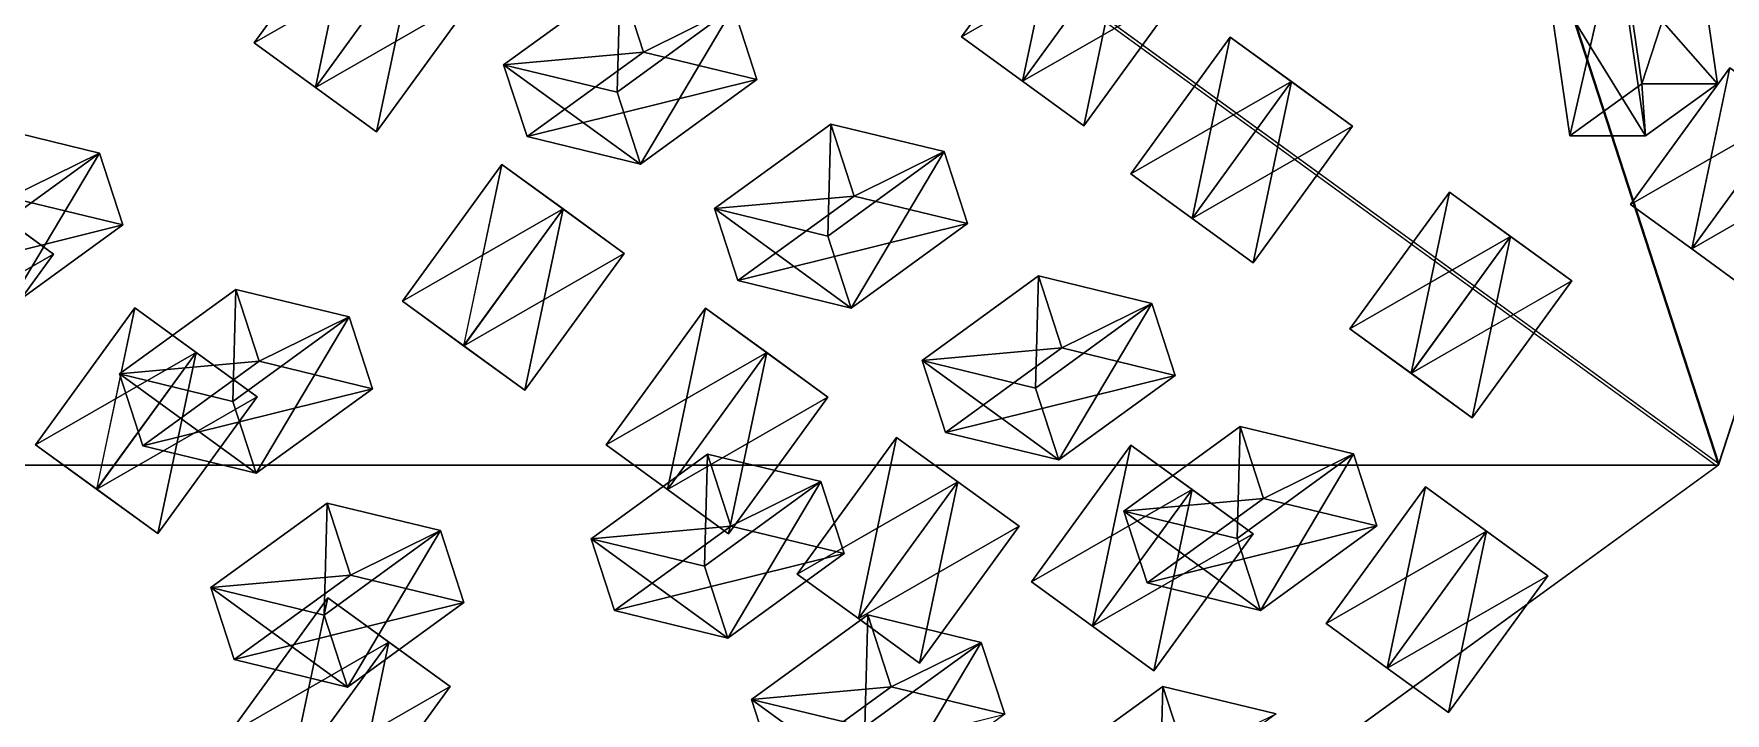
# Model space of a CAD drawing. Header units: metres. Extents: x -324 to 324, y -310 to 311.
# Drawn here: x 162.3 to 262.3, y -205 to -164.8 of the extents above; entities that cross this region are included whole.
import ezdxf

# ---------------------------------------------------------------- set-up
doc = ezdxf.new("R2010")
doc.units = ezdxf.units.M

msp = doc.modelspace()

# ---------------------------------------------------------------- linework, layer by layer
for p, q in [((261.9763, -190.21126, -938.09595), (323.78568, 7.632487e-05, -1061.6997)), ((323.74664, -0.101638794, -1061.904), (261.94806, -190.3165, -938.3003)), ((261.8568, -190.37567, -938.0959), (161.85379, -117.71214, -738.10077)), ((161.96652, -117.55703, -738.10077), (261.9763, -190.21126, -938.09595)), ((100.05529, -307.93845, -1061.6997), (261.8568, -190.37567, -938.0959)), ((261.94806, -190.3165, -938.3003), (100.13975, -307.86996, -1061.9042))]:
    msp.add_line(p, q)
for points in [[(61.803394, -190.21127, -1262), (61.803425, 190.21133, -1262), (200, 2.2904767e-05, -1262), (200.0001, 0.00012290476, -1261.9999)], [(161.96648, 117.557076, -738.10077), (161.96652, -117.55703, -738.10077), (261.9763, -190.21126, -938.09595), (261.97638, -190.21115, -938.0958)], [(161.96648, 117.557076, -738.10077), (261.9763, -190.21126, -938.09595), (323.78568, 7.632487e-05, -1061.6997), (323.78577, 0.00017632486, -1061.6996)], [(261.94806, -190.3165, -938.3003), (61.935287, -190.30716, -1261.8993), (200.13196, -0.09587097, -1261.8992), (200.13206, -0.09577097, -1261.899)], [(261.94806, -190.3165, -938.3003), (200.13196, -0.09587097, -1261.8992), (323.74664, -0.101638794, -1061.904), (323.74673, -0.10153879, -1061.9039)], [(161.85379, -117.71214, -738.10077), (100.05529, -307.93845, -1061.6997), (261.8568, -190.37567, -938.0959), (261.8569, -190.37556, -938.09576)], [(220.78722, -167.61023, -1050.5862), (217.16927, -164.98164, -1048.3499), (223.04712, -156.89146, -1048.3499), (223.04723, -156.89136, -1048.3497)], [(226.66551, -159.52039, -1039.4058), (223.04712, -156.89146, -1048.3499), (217.16927, -164.98164, -1048.3499), (217.16937, -164.98154, -1048.3497)], [(223.04712, -156.89146, -1048.3499), (226.66507, -159.52007, -1050.5862), (220.78722, -167.61023, -1050.5862), (220.78732, -167.61012, -1050.586)], [(178.9597, -167.96733, -1117.8365), (175.34175, -165.33875, -1115.6002), (181.2196, -157.24857, -1115.6002), (181.21971, -157.24846, -1115.6001)], [(184.838, -159.87749, -1106.6561), (181.2196, -157.24857, -1115.6002), (175.34175, -165.33875, -1115.6002), (175.34186, -165.33864, -1115.6001)], [(181.2196, -157.24857, -1115.6002), (184.83755, -159.87717, -1117.8365), (178.9597, -167.96733, -1117.8365), (178.95981, -167.96722, -1117.8364)], [(253.15898, -170.84064, -912.63806), (251.77689, -161.33008, -909.87415), (256.03055, -158.2399, -918.3805), (256.03064, -158.23979, -918.3804)], [(256.03055, -158.2399, -918.3805), (257.41266, -167.75046, -921.14435), (253.15898, -170.84064, -912.63806), (253.15909, -170.84053, -912.63794)], [(257.41266, -167.75046, -921.14435), (256.03055, -158.2399, -918.3805), (260.50256, -158.2399, -916.14417), (260.50266, -158.23979, -916.14404)], [(261.88467, -167.75046, -918.9081), (260.50256, -158.2399, -916.14417), (256.2489, -161.33008, -907.6379), (256.249, -161.32997, -907.63776)], [(260.50256, -158.2399, -916.14417), (261.88467, -167.75046, -918.9081), (257.41266, -167.75046, -921.14435), (257.41275, -167.75035, -921.1442)], [(175.34175, -165.33875, -1115.6002), (178.96014, -167.96765, -1106.6561), (184.838, -159.87749, -1106.6561), (184.8381, -159.87738, -1106.656)], [(182.5781, -170.59625, -1108.8925), (178.9597, -167.96733, -1117.8365), (184.83755, -159.87717, -1117.8365), (184.83766, -159.87706, -1117.8364)], [(188.45595, -162.50607, -1108.8925), (184.838, -159.87749, -1106.6561), (178.96014, -167.96765, -1106.6561), (178.96025, -167.96754, -1106.656)], [(184.83755, -159.87717, -1117.8365), (188.45595, -162.50607, -1108.8925), (182.5781, -170.59625, -1108.8925), (182.5782, -170.59615, -1108.8923)], [(217.16927, -164.98164, -1048.3499), (220.78766, -167.61055, -1039.4058), (226.66551, -159.52039, -1039.4058), (226.66562, -159.52028, -1039.4056)], [(224.40561, -170.23915, -1041.6421), (220.78722, -167.61023, -1050.5862), (226.66507, -159.52007, -1050.5862), (226.66518, -159.51996, -1050.586)], [(230.28346, -162.14897, -1041.6421), (226.66551, -159.52039, -1039.4058), (220.78766, -167.61055, -1039.4058), (220.78777, -167.61044, -1039.4056)], [(226.66507, -159.52007, -1050.5862), (230.28346, -162.14897, -1041.6421), (224.40561, -170.23915, -1041.6421), (224.40572, -170.23904, -1041.642)], [(196.80284, -168.25302, -847.9951), (190.09453, -166.62808, -840.7592), (196.97636, -161.62784, -835.502), (196.97647, -161.62773, -835.5019)], [(198.35829, -165.88098, -833.26575), (196.97636, -161.62784, -835.502), (190.09453, -166.62808, -840.7592), (190.09464, -166.62798, -840.7591)], [(196.97636, -161.62784, -835.502), (203.68468, -163.25278, -842.7379), (196.80284, -168.25302, -847.9951), (196.80295, -168.25291, -847.995)], [(203.68468, -163.25278, -842.7379), (196.97636, -161.62784, -835.502), (198.35829, -165.88098, -833.26575), (198.3584, -165.88087, -833.2656)], [(257.631, -170.84064, -910.40173), (256.2489, -161.33008, -907.6379), (251.77689, -161.33008, -909.87415), (251.777, -161.32997, -909.874)], [(251.77689, -161.33008, -909.87415), (253.15898, -170.84064, -912.63806), (257.631, -170.84064, -910.40173), (257.6311, -170.84053, -910.4016)], [(256.2489, -161.33008, -907.6379), (257.631, -170.84064, -910.40173), (261.88467, -167.75046, -918.9081), (261.88477, -167.75035, -918.90796)], [(178.96014, -167.96765, -1106.6561), (182.5781, -170.59625, -1108.8925), (188.45595, -162.50607, -1108.8925), (188.45605, -162.50597, -1108.8923)], [(220.78766, -167.61055, -1039.4058), (224.40561, -170.23915, -1041.6421), (230.28346, -162.14897, -1041.6421), (230.28357, -162.14886, -1041.642)], [(198.18477, -172.50616, -845.75885), (196.80284, -168.25302, -847.9951), (203.68468, -163.25278, -842.7379), (203.68478, -163.25267, -842.7378)], [(203.68468, -163.25278, -842.7379), (205.0666, -167.50592, -840.50165), (198.18477, -172.50616, -845.75885), (198.18488, -172.50606, -845.7587)], [(198.35829, -165.88098, -833.26575), (205.0666, -167.50592, -840.50165), (203.68468, -163.25278, -842.7379), (203.68478, -163.25267, -842.7378)], [(220.78766, -167.61055, -1039.4058), (217.16927, -164.98164, -1048.3499), (220.78722, -167.61023, -1050.5862), (220.78732, -167.61012, -1050.586)], [(230.81049, -175.72012, -1024.8375), (227.19254, -173.09154, -1022.60126), (233.07039, -165.00136, -1022.60126), (233.0705, -165.00125, -1022.60114)], [(236.68878, -167.63028, -1013.6572), (233.07039, -165.00136, -1022.60126), (227.19254, -173.09154, -1022.60126), (227.19264, -173.09143, -1022.60114)], [(233.07039, -165.00136, -1022.60126), (236.68834, -167.62996, -1024.8375), (230.81049, -175.72012, -1024.8375), (230.8106, -175.72002, -1024.8374)], [(240.30673, -170.25887, -1015.8935), (236.68834, -167.62996, -1024.8375), (233.07039, -165.00136, -1022.60126), (233.0705, -165.00125, -1022.60114)], [(233.07039, -165.00136, -1022.60126), (236.68878, -167.63028, -1013.6572), (240.30673, -170.25887, -1015.8935), (240.30684, -170.25876, -1015.8934)], [(178.96014, -167.96765, -1106.6561), (175.34175, -165.33875, -1115.6002), (178.9597, -167.96733, -1117.8365), (178.95981, -167.96722, -1117.8364)], [(190.09453, -166.62808, -840.7592), (191.47646, -170.88123, -838.52295), (198.35829, -165.88098, -833.26575), (198.3584, -165.88087, -833.2656)], [(205.0666, -167.50592, -840.50165), (198.35829, -165.88098, -833.26575), (191.47646, -170.88123, -838.52295), (191.47656, -170.88112, -838.5228)], [(198.18477, -172.50616, -845.75885), (191.47646, -170.88123, -838.52295), (190.09453, -166.62808, -840.7592), (190.09464, -166.62798, -840.7591)], [(190.09453, -166.62808, -840.7592), (196.80284, -168.25302, -847.9951), (198.18477, -172.50616, -845.75885), (198.18488, -172.50606, -845.7587)], [(260.3642, -177.522, -974.90643), (256.74625, -174.89342, -972.67017), (262.6241, -166.80324, -972.67017), (262.6242, -166.80313, -972.67004)], [(266.2425, -169.43216, -963.72614), (262.6241, -166.80324, -972.67017), (256.74625, -174.89342, -972.67017), (256.74634, -174.89331, -972.67004)], [(262.6241, -166.80324, -972.67017), (266.24207, -169.43184, -974.90643), (260.3642, -177.522, -974.90643), (260.3643, -177.5219, -974.9063)], [(178.9597, -167.96733, -1117.8365), (182.5781, -170.59625, -1108.8925), (178.96014, -167.96765, -1106.6561), (178.96025, -167.96754, -1106.656)], [(191.47646, -170.88123, -838.52295), (198.18477, -172.50616, -845.75885), (205.0666, -167.50592, -840.50165), (205.06671, -167.50581, -840.5015)], [(220.78722, -167.61023, -1050.5862), (224.40561, -170.23915, -1041.6421), (220.78766, -167.61055, -1039.4058), (220.78777, -167.61044, -1039.4056)], [(227.19254, -173.09154, -1022.60126), (230.81093, -175.72044, -1013.6572), (236.68878, -167.63028, -1013.6572), (236.68889, -167.63017, -1013.6571)], [(234.42888, -178.34904, -1015.8935), (230.81049, -175.72012, -1024.8375), (236.68834, -167.62996, -1024.8375), (236.68845, -167.62985, -1024.8374)], [(240.30673, -170.25887, -1015.8935), (236.68878, -167.63028, -1013.6572), (230.81093, -175.72044, -1013.6572), (230.81104, -175.72034, -1013.6571)], [(236.68834, -167.62996, -1024.8375), (240.30673, -170.25887, -1015.8935), (234.42888, -178.34904, -1015.8935), (234.42899, -178.34894, -1015.8934)], [(257.631, -170.84064, -910.40173), (253.15898, -170.84064, -912.63806), (257.41266, -167.75046, -921.14435), (257.41275, -167.75035, -921.1442)], [(257.41266, -167.75046, -921.14435), (261.88467, -167.75046, -918.9081), (257.631, -170.84064, -910.40173), (257.6311, -170.84053, -910.4016)], [(256.74625, -174.89342, -972.67017), (260.36462, -177.52232, -963.72614), (266.2425, -169.43216, -963.72614), (266.24258, -169.43205, -963.726)], [(263.98257, -180.15092, -965.9624), (260.3642, -177.522, -974.90643), (266.24207, -169.43184, -974.90643), (266.24216, -169.43173, -974.9063)], [(269.86044, -172.06075, -965.9624), (266.2425, -169.43216, -963.72614), (260.36462, -177.52232, -963.72614), (260.36472, -177.52222, -963.726)], [(159.48088, -170.22853, -828.68884), (166.1892, -171.85347, -835.92474), (159.30736, -176.85371, -841.18195), (159.30746, -176.8536, -841.1818)], [(166.1892, -171.85347, -835.92474), (159.48088, -170.22853, -828.68884), (160.86281, -174.48167, -826.4526), (160.86292, -174.48157, -826.45245)], [(209.2698, -176.76663, -871.89105), (202.5615, -175.1417, -864.65515), (209.44333, -170.14145, -859.39795), (209.44344, -170.14134, -859.3978)], [(210.82526, -174.39459, -857.1617), (209.44333, -170.14145, -859.39795), (202.5615, -175.1417, -864.65515), (202.5616, -175.14159, -864.655)], [(209.44333, -170.14145, -859.39795), (216.15164, -171.76639, -866.63385), (209.2698, -176.76663, -871.89105), (209.26991, -176.76653, -871.8909)], [(216.15164, -171.76639, -866.63385), (209.44333, -170.14145, -859.39795), (210.82526, -174.39459, -857.1617), (210.82536, -174.39449, -857.16156)], [(230.81093, -175.72044, -1013.6572), (234.42888, -178.34904, -1015.8935), (240.30673, -170.25887, -1015.8935), (240.30684, -170.25876, -1015.8934)], [(160.68929, -181.10686, -838.9457), (159.30736, -176.85371, -841.18195), (166.1892, -171.85347, -835.92474), (166.1893, -171.85336, -835.9246)], [(166.1892, -171.85347, -835.92474), (167.57112, -176.10661, -833.6885), (160.68929, -181.10686, -838.9457), (160.68939, -181.10675, -838.94556)], [(160.86281, -174.48167, -826.4526), (167.57112, -176.10661, -833.6885), (166.1892, -171.85347, -835.92474), (166.1893, -171.85336, -835.9246)], [(210.65173, -181.01978, -869.6548), (209.2698, -176.76663, -871.89105), (216.15164, -171.76639, -866.63385), (216.15175, -171.76628, -866.6337)], [(216.15164, -171.76639, -866.63385), (217.53357, -176.01953, -864.3976), (210.65173, -181.01978, -869.6548), (210.65184, -181.01967, -869.65466)], [(210.82526, -174.39459, -857.1617), (217.53357, -176.01953, -864.3976), (216.15164, -171.76639, -866.63385), (216.15175, -171.76628, -866.6337)], [(260.36462, -177.52232, -963.72614), (263.98257, -180.15092, -965.9624), (269.86044, -172.06075, -965.9624), (269.86053, -172.06064, -965.9623)], [(163.45833, -177.82808, -1131.3246), (159.83994, -175.19917, -1140.2687), (156.22198, -172.57057, -1138.0323), (156.22209, -172.57047, -1138.0322)], [(156.22198, -172.57057, -1138.0323), (159.84038, -175.1995, -1129.0883), (163.45833, -177.82808, -1131.3246), (163.45844, -177.82797, -1131.3245)], [(187.72878, -183.25049, -1085.6854), (184.11082, -180.6219, -1083.4491), (189.98868, -172.53172, -1083.4491), (189.98878, -172.53162, -1083.449)], [(193.60707, -175.16064, -1074.505), (189.98868, -172.53172, -1083.4491), (184.11082, -180.6219, -1083.4491), (184.11093, -180.6218, -1083.449)], [(189.98868, -172.53172, -1083.4491), (193.60663, -175.16032, -1085.6854), (187.72878, -183.25049, -1085.6854), (187.72888, -183.25038, -1085.6853)], [(197.22502, -177.78923, -1076.7413), (193.60663, -175.16032, -1085.6854), (189.98868, -172.53172, -1083.4491), (189.98878, -172.53162, -1083.449)], [(189.98868, -172.53172, -1083.4491), (193.60707, -175.16064, -1074.505), (197.22502, -177.78923, -1076.7413), (197.22513, -177.78912, -1076.7412)], [(230.81093, -175.72044, -1013.6572), (227.19254, -173.09154, -1022.60126), (230.81049, -175.72012, -1024.8375), (230.8106, -175.72002, -1024.8374)], [(167.57112, -176.10661, -833.6885), (160.86281, -174.48167, -826.4526), (153.98097, -179.48192, -831.7098), (153.98108, -179.48181, -831.70966)], [(202.5615, -175.1417, -864.65515), (203.94342, -179.39484, -862.4189), (210.82526, -174.39459, -857.1617), (210.82536, -174.39449, -857.16156)], [(217.53357, -176.01953, -864.3976), (210.82526, -174.39459, -857.1617), (203.94342, -179.39484, -862.4189), (203.94353, -179.39473, -862.41876)], [(243.77087, -184.88177, -993.1009), (240.15292, -182.25319, -990.8646), (246.03078, -174.16301, -990.8646), (246.03088, -174.1629, -990.8645)], [(249.64917, -176.79193, -981.9206), (246.03078, -174.16301, -990.8646), (240.15292, -182.25319, -990.8646), (240.15303, -182.25308, -990.8645)], [(246.03078, -174.16301, -990.8646), (249.64873, -176.79161, -993.1009), (243.77087, -184.88177, -993.1009), (243.77098, -184.88167, -993.10077)], [(253.26712, -179.42052, -984.15686), (249.64873, -176.79161, -993.1009), (246.03078, -174.16301, -990.8646), (246.03088, -174.1629, -990.8645)], [(246.03078, -174.16301, -990.8646), (249.64917, -176.79193, -981.9206), (253.26712, -179.42052, -984.15686), (253.26723, -179.42041, -984.15674)], [(260.36462, -177.52232, -963.72614), (256.74625, -174.89342, -972.67017), (260.3642, -177.522, -974.90643), (260.3643, -177.5219, -974.9063)], [(163.45833, -177.82808, -1131.3246), (159.84038, -175.1995, -1129.0883), (153.96252, -183.28966, -1129.0883), (153.96263, -183.28955, -1129.0881)], [(159.83994, -175.19917, -1140.2687), (163.45833, -177.82808, -1131.3246), (157.58047, -185.91826, -1131.3246), (157.58058, -185.91815, -1131.3245)], [(184.11082, -180.6219, -1083.4491), (187.72922, -183.25081, -1074.505), (193.60707, -175.16064, -1074.505), (193.60718, -175.16054, -1074.5049)], [(191.34717, -185.87941, -1076.7413), (187.72878, -183.25049, -1085.6854), (193.60663, -175.16032, -1085.6854), (193.60674, -175.16022, -1085.6853)], [(197.22502, -177.78923, -1076.7413), (193.60707, -175.16064, -1074.505), (187.72922, -183.25081, -1074.505), (187.72932, -183.2507, -1074.5049)], [(193.60663, -175.16032, -1085.6854), (197.22502, -177.78923, -1076.7413), (191.34717, -185.87941, -1076.7413), (191.34727, -185.8793, -1076.7412)], [(210.65173, -181.01978, -869.6548), (203.94342, -179.39484, -862.4189), (202.5615, -175.1417, -864.65515), (202.5616, -175.14159, -864.655)], [(202.5615, -175.1417, -864.65515), (209.2698, -176.76663, -871.89105), (210.65173, -181.01978, -869.6548), (210.65184, -181.01967, -869.65466)], [(203.94342, -179.39484, -862.4189), (210.65173, -181.01978, -869.6548), (217.53357, -176.01953, -864.3976), (217.53368, -176.01942, -864.39746)], [(230.81049, -175.72012, -1024.8375), (234.42888, -178.34904, -1015.8935), (230.81093, -175.72044, -1013.6572), (230.81104, -175.72034, -1013.6571)], [(153.98097, -179.48192, -831.7098), (160.68929, -181.10686, -838.9457), (167.57112, -176.10661, -833.6885), (167.57123, -176.1065, -833.68835)], [(240.15292, -182.25319, -990.8646), (243.77132, -184.8821, -981.9206), (249.64917, -176.79193, -981.9206), (249.64928, -176.79182, -981.9205)], [(247.38927, -187.5107, -984.15686), (243.77087, -184.88177, -993.1009), (249.64873, -176.79161, -993.1009), (249.64883, -176.7915, -993.10077)], [(253.26712, -179.42052, -984.15686), (249.64917, -176.79193, -981.9206), (243.77132, -184.8821, -981.9206), (243.77142, -184.88199, -981.9205)], [(249.64873, -176.79161, -993.1009), (253.26712, -179.42052, -984.15686), (247.38927, -187.5107, -984.15686), (247.38937, -187.51059, -984.15674)], [(153.96252, -183.28966, -1129.0883), (157.58047, -185.91826, -1131.3246), (163.45833, -177.82808, -1131.3246), (163.45844, -177.82797, -1131.3245)], [(187.72922, -183.25081, -1074.505), (191.34717, -185.87941, -1076.7413), (197.22502, -177.78923, -1076.7413), (197.22513, -177.78912, -1076.7412)], [(260.3642, -177.522, -974.90643), (263.98257, -180.15092, -965.9624), (260.36462, -177.52232, -963.72614), (260.36472, -177.52222, -963.726)], [(174.07295, -186.54218, -868.7328), (167.36464, -184.91724, -861.4969), (174.24648, -179.91699, -856.2397), (174.24658, -179.91689, -856.23956)], [(175.6284, -184.17014, -854.0034), (174.24648, -179.91699, -856.2397), (167.36464, -184.91724, -861.4969), (167.36475, -184.91713, -861.49677)], [(174.24648, -179.91699, -856.2397), (180.95479, -181.54193, -863.4756), (174.07295, -186.54218, -868.7328), (174.07306, -186.54207, -868.73267)], [(180.95479, -181.54193, -863.4756), (174.24648, -179.91699, -856.2397), (175.6284, -184.17014, -854.0034), (175.62851, -184.17003, -854.0033)], [(221.55064, -185.7502, -896.5658), (214.84233, -184.12526, -889.3299), (221.72417, -179.12502, -884.0727), (221.72427, -179.12491, -884.0726)], [(223.1061, -183.37816, -881.8364), (221.72417, -179.12502, -884.0727), (214.84233, -184.12526, -889.3299), (214.84244, -184.12515, -889.3298)], [(221.72417, -179.12502, -884.0727), (228.43248, -180.74995, -891.3086), (221.55064, -185.7502, -896.5658), (221.55075, -185.75009, -896.5657)], [(228.43248, -180.74995, -891.3086), (221.72417, -179.12502, -884.0727), (223.1061, -183.37816, -881.8364), (223.1062, -183.37805, -881.8363)], [(243.77132, -184.8821, -981.9206), (247.38927, -187.5107, -984.15686), (253.26712, -179.42052, -984.15686), (253.26723, -179.42041, -984.15674)], [(166.02101, -191.73238, -1110.8352), (162.40306, -189.10379, -1108.5989), (168.28091, -181.01361, -1108.5989), (168.28102, -181.0135, -1108.5988)], [(171.8993, -183.64253, -1099.6548), (168.28091, -181.01361, -1108.5989), (162.40306, -189.10379, -1108.5989), (162.40317, -189.10368, -1108.5988)], [(168.28091, -181.01361, -1108.5989), (171.89886, -183.64221, -1110.8352), (166.02101, -191.73238, -1110.8352), (166.02112, -191.73227, -1110.8351)], [(175.51726, -186.27112, -1101.8911), (171.89886, -183.64221, -1110.8352), (168.28091, -181.01361, -1108.5989), (168.28102, -181.0135, -1108.5988)], [(168.28091, -181.01361, -1108.5989), (171.8993, -183.64253, -1099.6548), (175.51726, -186.27112, -1101.8911), (175.51736, -186.27101, -1101.891)], [(187.72922, -183.25081, -1074.505), (184.11082, -180.6219, -1083.4491), (187.72878, -183.25049, -1085.6854), (187.72888, -183.25038, -1085.6853)], [(199.77606, -191.74873, -1056.2058), (196.15811, -189.12015, -1053.9695), (202.03596, -181.02997, -1053.9695), (202.03607, -181.02986, -1053.9694)], [(205.65436, -183.65889, -1045.0254), (202.03596, -181.02997, -1053.9695), (196.15811, -189.12015, -1053.9695), (196.15822, -189.12004, -1053.9694)], [(202.03596, -181.02997, -1053.9695), (205.65392, -183.65857, -1056.2058), (199.77606, -191.74873, -1056.2058), (199.77617, -191.74863, -1056.2057)], [(209.27231, -186.28748, -1047.2617), (205.65392, -183.65857, -1056.2058), (202.03596, -181.02997, -1053.9695), (202.03607, -181.02986, -1053.9694)], [(202.03596, -181.02997, -1053.9695), (205.65436, -183.65889, -1045.0254), (209.27231, -186.28748, -1047.2617), (209.27242, -186.28737, -1047.2616)], [(222.93257, -190.00334, -894.3295), (221.55064, -185.7502, -896.5658), (228.43248, -180.74995, -891.3086), (228.43259, -180.74985, -891.3085)], [(228.43248, -180.74995, -891.3086), (229.8144, -185.0031, -889.0723), (222.93257, -190.00334, -894.3295), (222.93268, -190.00323, -894.3294)], [(223.1061, -183.37816, -881.8364), (229.8144, -185.0031, -889.0723), (228.43248, -180.74995, -891.3086), (228.43259, -180.74985, -891.3085)], [(175.45488, -190.79532, -866.4965), (174.07295, -186.54218, -868.7328), (180.95479, -181.54193, -863.4756), (180.9549, -181.54182, -863.47546)], [(180.95479, -181.54193, -863.4756), (182.33672, -185.79507, -861.2393), (175.45488, -190.79532, -866.4965), (175.45499, -190.79521, -866.4964)], [(175.6284, -184.17014, -854.0034), (182.33672, -185.79507, -861.2393), (180.95479, -181.54193, -863.4756), (180.9549, -181.54182, -863.47546)], [(243.77132, -184.8821, -981.9206), (240.15292, -182.25319, -990.8646), (243.77087, -184.88177, -993.1009), (243.77098, -184.88167, -993.10077)], [(162.40306, -189.10379, -1108.5989), (166.02145, -191.7327, -1099.6548), (171.8993, -183.64253, -1099.6548), (171.89941, -183.64243, -1099.6547)], [(169.6394, -194.3613, -1101.8911), (166.02101, -191.73238, -1110.8352), (171.89886, -183.64221, -1110.8352), (171.89897, -183.6421, -1110.8351)], [(175.51726, -186.27112, -1101.8911), (171.8993, -183.64253, -1099.6548), (166.02145, -191.7327, -1099.6548), (166.02156, -191.73259, -1099.6547)], [(171.89886, -183.64221, -1110.8352), (175.51726, -186.27112, -1101.8911), (169.6394, -194.3613, -1101.8911), (169.63951, -194.36119, -1101.891)], [(187.72878, -183.25049, -1085.6854), (191.34717, -185.87941, -1076.7413), (187.72922, -183.25081, -1074.505), (187.72932, -183.2507, -1074.5049)], [(196.15811, -189.12015, -1053.9695), (199.7765, -191.74905, -1045.0254), (205.65436, -183.65889, -1045.0254), (205.65446, -183.65878, -1045.0253)], [(203.39445, -194.37766, -1047.2617), (199.77606, -191.74873, -1056.2058), (205.65392, -183.65857, -1056.2058), (205.65402, -183.65846, -1056.2057)], [(209.27231, -186.28748, -1047.2617), (205.65436, -183.65889, -1045.0254), (199.7765, -191.74905, -1045.0254), (199.77661, -191.74895, -1045.0253)], [(205.65392, -183.65857, -1056.2058), (209.27231, -186.28748, -1047.2617), (203.39445, -194.37766, -1047.2617), (203.39456, -194.37755, -1047.2616)], [(214.84233, -184.12526, -889.3299), (216.22426, -188.3784, -887.0936), (223.1061, -183.37816, -881.8364), (223.1062, -183.37805, -881.8363)], [(229.8144, -185.0031, -889.0723), (223.1061, -183.37816, -881.8364), (216.22426, -188.3784, -887.0936), (216.22437, -188.3783, -887.0935)], [(167.36464, -184.91724, -861.4969), (168.74657, -189.17038, -859.2606), (175.6284, -184.17014, -854.0034), (175.62851, -184.17003, -854.0033)], [(175.45488, -190.79532, -866.4965), (168.74657, -189.17038, -859.2606), (167.36464, -184.91724, -861.4969), (167.36475, -184.91713, -861.49677)], [(167.36464, -184.91724, -861.4969), (174.07295, -186.54218, -868.7328), (175.45488, -190.79532, -866.4965), (175.45499, -190.79521, -866.4964)], [(182.33672, -185.79507, -861.2393), (175.6284, -184.17014, -854.0034), (168.74657, -189.17038, -859.2606), (168.74667, -189.17027, -859.2605)], [(222.93257, -190.00334, -894.3295), (216.22426, -188.3784, -887.0936), (214.84233, -184.12526, -889.3299), (214.84244, -184.12515, -889.3298)], [(214.84233, -184.12526, -889.3299), (221.55064, -185.7502, -896.5658), (222.93257, -190.00334, -894.3295), (222.93268, -190.00323, -894.3294)], [(216.22426, -188.3784, -887.0936), (222.93257, -190.00334, -894.3295), (229.8144, -185.0031, -889.0723), (229.81451, -185.00299, -889.0722)], [(243.77087, -184.88177, -993.1009), (247.38927, -187.5107, -984.15686), (243.77132, -184.8821, -981.9206), (243.77142, -184.88199, -981.9205)], [(168.74657, -189.17038, -859.2606), (175.45488, -190.79532, -866.4965), (182.33672, -185.79507, -861.2393), (182.33682, -185.79497, -861.2392)], [(166.02145, -191.7327, -1099.6548), (169.6394, -194.3613, -1101.8911), (175.51726, -186.27112, -1101.8911), (175.51736, -186.27101, -1101.891)], [(199.7765, -191.74905, -1045.0254), (203.39445, -194.37766, -1047.2617), (209.27231, -186.28748, -1047.2617), (209.27242, -186.28737, -1047.2616)], [(233.486, -194.65009, -920.86786), (226.77768, -193.02515, -913.63196), (233.65952, -188.0249, -908.37476), (233.65962, -188.0248, -908.37463)], [(235.04144, -192.27805, -906.1385), (233.65952, -188.0249, -908.37476), (226.77768, -193.02515, -913.63196), (226.77779, -193.02504, -913.63184)], [(233.65952, -188.0249, -908.37476), (240.36783, -189.64984, -915.61066), (233.486, -194.65009, -920.86786), (233.4861, -194.64998, -920.86774)], [(240.36783, -189.64984, -915.61066), (233.65952, -188.0249, -908.37476), (235.04144, -192.27805, -906.1385), (235.04155, -192.27794, -906.13837)], [(211.08023, -199.38878, -1028.937), (207.46228, -196.7602, -1026.7008), (213.34013, -188.67001, -1026.7008), (213.34024, -188.6699, -1026.7007)], [(216.95853, -191.29893, -1017.7567), (213.34013, -188.67001, -1026.7008), (207.46228, -196.7602, -1026.7008), (207.46239, -196.76009, -1026.7007)], [(213.34013, -188.67001, -1026.7008), (216.95808, -191.29861, -1028.937), (211.08023, -199.38878, -1028.937), (211.08034, -199.38867, -1028.9369)], [(220.57648, -193.92752, -1019.993), (216.95808, -191.29861, -1028.937), (213.34013, -188.67001, -1026.7008), (213.34024, -188.6699, -1026.7007)], [(213.34013, -188.67001, -1026.7008), (216.95853, -191.29893, -1017.7567), (220.57648, -193.92752, -1019.993), (220.57658, -193.92741, -1019.99286)], [(166.02145, -191.7327, -1099.6548), (162.40306, -189.10379, -1108.5989), (166.02101, -191.73238, -1110.8352), (166.02112, -191.73227, -1110.8351)], [(201.97896, -196.28899, -904.51483), (195.27065, -194.66405, -897.27893), (202.15248, -189.6638, -892.0217), (202.15259, -189.6637, -892.0216)], [(203.53441, -193.91695, -889.78546), (202.15248, -189.6638, -892.0217), (195.27065, -194.66405, -897.27893), (195.27075, -194.66394, -897.2788)], [(199.7765, -191.74905, -1045.0254), (196.15811, -189.12015, -1053.9695), (199.77606, -191.74873, -1056.2058), (199.77617, -191.74863, -1056.2057)], [(202.15248, -189.6638, -892.0217), (208.8608, -191.28874, -899.2576), (201.97896, -196.28899, -904.51483), (201.97906, -196.28888, -904.5147)], [(208.8608, -191.28874, -899.2576), (202.15248, -189.6638, -892.0217), (203.53441, -193.91695, -889.78546), (203.53452, -193.91684, -889.78534)], [(224.93123, -199.83983, -1005.9982), (221.31328, -197.21124, -1003.76196), (227.19113, -189.12106, -1003.76196), (227.19124, -189.12096, -1003.76184)], [(230.80952, -191.74998, -994.81793), (227.19113, -189.12106, -1003.76196), (221.31328, -197.21124, -1003.76196), (221.31339, -197.21114, -1003.76184)], [(227.19113, -189.12106, -1003.76196), (230.80908, -191.74966, -1005.9982), (224.93123, -199.83983, -1005.9982), (224.93134, -199.83972, -1005.9981)], [(234.42747, -194.37857, -997.0542), (230.80908, -191.74966, -1005.9982), (227.19113, -189.12106, -1003.76196), (227.19124, -189.12096, -1003.76184)], [(227.19113, -189.12106, -1003.76196), (230.80952, -191.74998, -994.81793), (234.42747, -194.37857, -997.0542), (234.42758, -194.37846, -997.0541)], [(234.86792, -198.90323, -918.6316), (233.486, -194.65009, -920.86786), (240.36783, -189.64984, -915.61066), (240.36794, -189.64973, -915.61053)], [(240.36783, -189.64984, -915.61066), (241.74976, -193.90298, -913.3744), (234.86792, -198.90323, -918.6316), (234.86803, -198.90312, -918.6315)], [(235.04144, -192.27805, -906.1385), (241.74976, -193.90298, -913.3744), (240.36783, -189.64984, -915.61066), (240.36794, -189.64973, -915.61053)], [(261.94806, -190.3165, -938.3003), (100.13975, -307.86996, -1061.9042), (61.935287, -190.30716, -1261.8993), (61.935387, -190.30705, -1261.8992)], [(166.02101, -191.73238, -1110.8352), (169.6394, -194.3613, -1101.8911), (166.02145, -191.7327, -1099.6548), (166.02156, -191.73259, -1099.6547)], [(199.77606, -191.74873, -1056.2058), (203.39445, -194.37766, -1047.2617), (199.7765, -191.74905, -1045.0254), (199.77661, -191.74895, -1045.0253)], [(203.36089, -200.54213, -902.27856), (201.97896, -196.28899, -904.51483), (208.8608, -191.28874, -899.2576), (208.8609, -191.28864, -899.2575)], [(208.8608, -191.28874, -899.2576), (210.24272, -195.54189, -897.02136), (203.36089, -200.54213, -902.27856), (203.361, -200.54202, -902.27844)], [(203.53441, -193.91695, -889.78546), (210.24272, -195.54189, -897.02136), (208.8608, -191.28874, -899.2576), (208.8609, -191.28864, -899.2575)], [(207.46228, -196.7602, -1026.7008), (211.08067, -199.3891, -1017.7567), (216.95853, -191.29893, -1017.7567), (216.95863, -191.29883, -1017.7566)], [(214.69862, -202.0177, -1019.993), (211.08023, -199.38878, -1028.937), (216.95808, -191.29861, -1028.937), (216.95819, -191.29851, -1028.9369)], [(220.57648, -193.92752, -1019.993), (216.95853, -191.29893, -1017.7567), (211.08067, -199.3891, -1017.7567), (211.08078, -199.38899, -1017.7566)], [(216.95808, -191.29861, -1028.937), (220.57648, -193.92752, -1019.993), (214.69862, -202.0177, -1019.993), (214.69873, -202.0176, -1019.99286)], [(221.31328, -197.21124, -1003.76196), (224.93167, -199.84015, -994.81793), (230.80952, -191.74998, -994.81793), (230.80963, -191.74988, -994.8178)], [(228.54962, -202.46875, -997.0542), (224.93123, -199.83983, -1005.9982), (230.80908, -191.74966, -1005.9982), (230.80919, -191.74956, -1005.9981)], [(234.42747, -194.37857, -997.0542), (230.80952, -191.74998, -994.81793), (224.93167, -199.84015, -994.81793), (224.93178, -199.84004, -994.8178)], [(230.80908, -191.74966, -1005.9982), (234.42747, -194.37857, -997.0542), (228.54962, -202.46875, -997.0542), (228.54973, -202.46864, -997.0541)], [(242.353, -202.3123, -974.90643), (238.73505, -199.68372, -972.67017), (244.6129, -191.59354, -972.67017), (244.613, -191.59343, -972.67004)], [(248.2313, -194.22246, -963.72614), (244.6129, -191.59354, -972.67017), (238.73505, -199.68372, -972.67017), (238.73515, -199.68361, -972.67004)], [(244.6129, -191.59354, -972.67017), (248.23085, -194.22214, -974.90643), (242.353, -202.3123, -974.90643), (242.3531, -202.3122, -974.9063)], [(251.84924, -196.85104, -965.9624), (248.23085, -194.22214, -974.90643), (244.6129, -191.59354, -972.67017), (244.613, -191.59343, -972.67004)], [(244.6129, -191.59354, -972.67017), (248.2313, -194.22246, -963.72614), (251.84924, -196.85104, -965.9624), (251.84935, -196.85094, -965.9623)], [(179.47847, -199.18245, -896.11346), (172.77016, -197.55751, -888.87756), (179.652, -192.55727, -883.62036), (179.6521, -192.55716, -883.62024)], [(181.03392, -196.81041, -881.3841), (179.652, -192.55727, -883.62036), (172.77016, -197.55751, -888.87756), (172.77026, -197.5574, -888.87744)], [(179.652, -192.55727, -883.62036), (186.3603, -194.1822, -890.85626), (179.47847, -199.18245, -896.11346), (179.47858, -199.18234, -896.11334)], [(186.3603, -194.1822, -890.85626), (179.652, -192.55727, -883.62036), (181.03392, -196.81041, -881.3841), (181.03403, -196.8103, -881.384)], [(226.77768, -193.02515, -913.63196), (228.1596, -197.27829, -911.3957), (235.04144, -192.27805, -906.1385), (235.04155, -192.27794, -906.13837)], [(234.86792, -198.90323, -918.6316), (228.1596, -197.27829, -911.3957), (226.77768, -193.02515, -913.63196), (226.77779, -193.02504, -913.63184)], [(226.77768, -193.02515, -913.63196), (233.486, -194.65009, -920.86786), (234.86792, -198.90323, -918.6316), (234.86803, -198.90312, -918.6315)], [(241.74976, -193.90298, -913.3744), (235.04144, -192.27805, -906.1385), (228.1596, -197.27829, -911.3957), (228.15971, -197.27818, -911.39557)], [(195.27065, -194.66405, -897.27893), (196.65257, -198.91719, -895.04266), (203.53441, -193.91695, -889.78546), (203.53452, -193.91684, -889.78534)], [(210.24272, -195.54189, -897.02136), (203.53441, -193.91695, -889.78546), (196.65257, -198.91719, -895.04266), (196.65268, -198.91708, -895.04254)], [(211.08067, -199.3891, -1017.7567), (214.69862, -202.0177, -1019.993), (220.57648, -193.92752, -1019.993), (220.57658, -193.92741, -1019.99286)], [(228.1596, -197.27829, -911.3957), (234.86792, -198.90323, -918.6316), (241.74976, -193.90298, -913.3744), (241.74986, -193.90288, -913.37427)], [(180.8604, -203.4356, -893.8772), (179.47847, -199.18245, -896.11346), (186.3603, -194.1822, -890.85626), (186.36041, -194.1821, -890.85614)], [(186.3603, -194.1822, -890.85626), (187.74223, -198.43535, -888.62), (180.8604, -203.4356, -893.8772), (180.8605, -203.43549, -893.8771)], [(181.03392, -196.81041, -881.3841), (187.74223, -198.43535, -888.62), (186.3603, -194.1822, -890.85626), (186.36041, -194.1821, -890.85614)], [(203.36089, -200.54213, -902.27856), (196.65257, -198.91719, -895.04266), (195.27065, -194.66405, -897.27893), (195.27075, -194.66394, -897.2788)], [(195.27065, -194.66405, -897.27893), (201.97896, -196.28899, -904.51483), (203.36089, -200.54213, -902.27856), (203.361, -200.54202, -902.27844)], [(224.93167, -199.84015, -994.81793), (228.54962, -202.46875, -997.0542), (234.42747, -194.37857, -997.0542), (234.42758, -194.37846, -997.0541)], [(238.73505, -199.68372, -972.67017), (242.35344, -202.31262, -963.72614), (248.2313, -194.22246, -963.72614), (248.2314, -194.22235, -963.726)], [(245.97139, -204.94122, -965.9624), (242.353, -202.3123, -974.90643), (248.23085, -194.22214, -974.90643), (248.23096, -194.22203, -974.9063)], [(251.84924, -196.85104, -965.9624), (248.2313, -194.22246, -963.72614), (242.35344, -202.31262, -963.72614), (242.35355, -202.31252, -963.726)], [(248.23085, -194.22214, -974.90643), (251.84924, -196.85104, -965.9624), (245.97139, -204.94122, -965.9624), (245.9715, -204.94112, -965.9623)], [(196.65257, -198.91719, -895.04266), (203.36089, -200.54213, -902.27856), (210.24272, -195.54189, -897.02136), (210.24283, -195.54178, -897.02124)], [(172.77016, -197.55751, -888.87756), (174.15208, -201.81065, -886.6413), (181.03392, -196.81041, -881.3841), (181.03403, -196.8103, -881.384)], [(187.74223, -198.43535, -888.62), (181.03392, -196.81041, -881.3841), (174.15208, -201.81065, -886.6413), (174.15219, -201.81055, -886.6412)], [(211.08067, -199.3891, -1017.7567), (207.46228, -196.7602, -1026.7008), (211.08023, -199.38878, -1028.937), (211.08034, -199.38867, -1028.9369)], [(242.35344, -202.31262, -963.72614), (245.97139, -204.94122, -965.9624), (251.84924, -196.85104, -965.9624), (251.84935, -196.85094, -965.9623)], [(180.8604, -203.4356, -893.8772), (174.15208, -201.81065, -886.6413), (172.77016, -197.55751, -888.87756), (172.77026, -197.5574, -888.87744)], [(172.77016, -197.55751, -888.87756), (179.47847, -199.18245, -896.11346), (180.8604, -203.4356, -893.8772), (180.8605, -203.43549, -893.8771)], [(224.93167, -199.84015, -994.81793), (221.31328, -197.21124, -1003.76196), (224.93123, -199.83983, -1005.9982), (224.93134, -199.83972, -1005.9981)], [(177.4292, -208.86932, -1072.2354), (173.81125, -206.24074, -1069.999), (179.6891, -198.15056, -1069.999), (179.68921, -198.15045, -1069.9989)], [(183.3075, -200.77948, -1061.0549), (179.6891, -198.15056, -1069.999), (173.81125, -206.24074, -1069.999), (173.81136, -206.24063, -1069.9989)], [(174.15208, -201.81065, -886.6413), (180.8604, -203.4356, -893.8772), (187.74223, -198.43535, -888.62), (187.74234, -198.43524, -888.6199)], [(179.6891, -198.15056, -1069.999), (183.30705, -200.77916, -1072.2354), (177.4292, -208.86932, -1072.2354), (177.4293, -208.86922, -1072.2352)], [(186.92545, -203.40807, -1063.2913), (183.30705, -200.77916, -1072.2354), (179.6891, -198.15056, -1069.999), (179.68921, -198.15045, -1069.9989)], [(179.6891, -198.15056, -1069.999), (183.3075, -200.77948, -1061.0549), (186.92545, -203.40807, -1063.2913), (186.92555, -203.40796, -1063.2911)], [(211.46469, -205.79727, -928.4602), (204.75638, -204.17233, -921.2243), (211.63821, -199.17209, -915.9671), (211.63832, -199.17198, -915.967)], [(213.02014, -203.42523, -913.73083), (211.63821, -199.17209, -915.9671), (204.75638, -204.17233, -921.2243), (204.75648, -204.17223, -921.2242)], [(211.08023, -199.38878, -1028.937), (214.69862, -202.0177, -1019.993), (211.08067, -199.3891, -1017.7567), (211.08078, -199.38899, -1017.7566)], [(211.63821, -199.17209, -915.9671), (218.34653, -200.79703, -923.203), (211.46469, -205.79727, -928.4602), (211.4648, -205.79716, -928.4601)], [(218.34653, -200.79703, -923.203), (211.63821, -199.17209, -915.9671), (213.02014, -203.42523, -913.73083), (213.02025, -203.42513, -913.7307)], [(224.93123, -199.83983, -1005.9982), (228.54962, -202.46875, -997.0542), (224.93167, -199.84015, -994.81793), (224.93178, -199.84004, -994.8178)], [(242.35344, -202.31262, -963.72614), (238.73505, -199.68372, -972.67017), (242.353, -202.3123, -974.90643), (242.3531, -202.3122, -974.9063)], [(173.81125, -206.24074, -1069.999), (177.42964, -208.86964, -1061.0549), (183.3075, -200.77948, -1061.0549), (183.3076, -200.77937, -1061.0548)], [(181.04759, -211.49825, -1063.2913), (177.4292, -208.86932, -1072.2354), (183.30705, -200.77916, -1072.2354), (183.30716, -200.77905, -1072.2352)], [(186.92545, -203.40807, -1063.2913), (183.3075, -200.77948, -1061.0549), (177.42964, -208.86964, -1061.0549), (177.42975, -208.86954, -1061.0548)], [(183.30705, -200.77916, -1072.2354), (186.92545, -203.40807, -1063.2913), (181.04759, -211.49825, -1063.2913), (181.0477, -211.49814, -1063.2911)], [(212.84662, -210.05042, -926.22394), (211.46469, -205.79727, -928.4602), (218.34653, -200.79703, -923.203), (218.34663, -200.79692, -923.2029)], [(218.34653, -200.79703, -923.203), (219.72845, -205.05017, -920.96674), (212.84662, -210.05042, -926.22394), (212.84673, -210.05031, -926.2238)], [(213.02014, -203.42523, -913.73083), (219.72845, -205.05017, -920.96674), (218.34653, -200.79703, -923.203), (218.34663, -200.79692, -923.2029)], [(242.353, -202.3123, -974.90643), (245.97139, -204.94122, -965.9624), (242.35344, -202.31262, -963.72614), (242.35355, -202.31252, -963.726)], [(177.42964, -208.86964, -1061.0549), (181.04759, -211.49825, -1063.2913), (186.92545, -203.40807, -1063.2913), (186.92555, -203.40796, -1063.2911)], [(204.75638, -204.17233, -921.2243), (206.1383, -208.42548, -918.98804), (213.02014, -203.42523, -913.73083), (213.02025, -203.42513, -913.7307)], [(219.72845, -205.05017, -920.96674), (213.02014, -203.42523, -913.73083), (206.1383, -208.42548, -918.98804), (206.13841, -208.42537, -918.9879)], [(228.91132, -210.02332, -947.27893), (222.203, -208.39838, -940.043), (229.08484, -203.39813, -934.7858), (229.08495, -203.39803, -934.7857)], [(230.46677, -207.65128, -932.54956), (229.08484, -203.39813, -934.7858), (222.203, -208.39838, -940.043), (222.20311, -208.39827, -940.0429)], [(229.08484, -203.39813, -934.7858), (235.79315, -205.02307, -942.0217), (228.91132, -210.02332, -947.27893), (228.91142, -210.02321, -947.2788)], [(235.79315, -205.02307, -942.0217), (229.08484, -203.39813, -934.7858), (230.46677, -207.65128, -932.54956), (230.46687, -207.65117, -932.54944)], [(212.84662, -210.05042, -926.22394), (206.1383, -208.42548, -918.98804), (204.75638, -204.17233, -921.2243), (204.75648, -204.17223, -921.2242)], [(204.75638, -204.17233, -921.2243), (211.46469, -205.79727, -928.4602), (212.84662, -210.05042, -926.22394), (212.84673, -210.05031, -926.2238)]]:
    msp.add_3dface(points)

doc.saveas('drawing.dxf')
